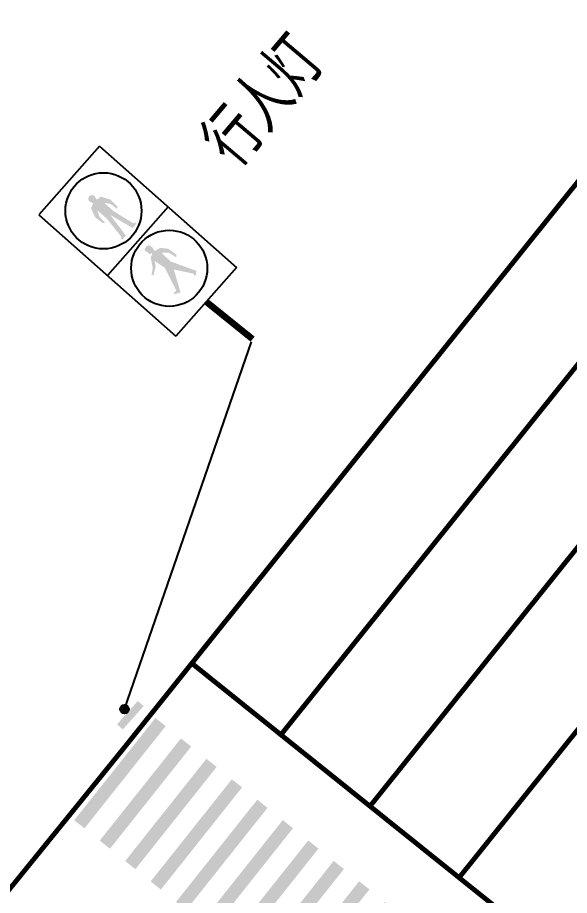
# Model space of a CAD drawing. Header units: millimetres. Extents: x 67532 to 67858, y 50657 to 50929.
# Drawn here: x 67705.52 to 67722.44, y 50807.34 to 50834.24 of the extents above; entities that cross this region are included whole.
import ezdxf

# ---------------------------------------------------------------- set-up
doc = ezdxf.new("R2010")
doc.units = ezdxf.units.MM
doc.linetypes.add('JTSS01', pattern=[6, 2, -4])
for name, color, linetype in [('@-交通信号', 7, 'Continuous'), ('@-路面边线', 7, 'Continuous'), ('@-辅助设计', 4, 'Continuous')]:
    doc.layers.add(name, color=color, linetype=linetype)
doc.layers.add('@-道路标线', color=7, linetype='Continuous', lineweight=0)
doc.styles.add('宋体', font='')
doc.styles.get('宋体').set_extended_font_data('SimSun')

# ---------------------------------------------------------------- blocks, each defined once
blk = doc.blocks.new('*U8')
at = {"layer": '@-路面边线'}
h = blk.add_hatch(color=256, dxfattribs=at)
h.dxf.hatch_style = 1
h.paths.add_polyline_path([(0.403, 4.002), (0.42, 0.002), (0.82, 0.004), (0.803, 4.004)])
blk = doc.blocks.new('*U9')
at = {"layer": '@-辅助设计', "color": 0, "linetype": 'ByBlock', "lineweight": -2, "transparency": 16777216}
for p, rotation in [((67710.392, 50812.267), 141.2806203995582), ((67711.173, 50811.641), 141.2806203995582), ((67711.953, 50811.016), 141.2806203995582), ((67712.733, 50810.39), 141.2806203995582), ((67713.513, 50809.765), 141.2806203995608), ((67714.293, 50809.139), 141.2806203995582), ((67715.074, 50808.514), 141.2806203995582), ((67715.854, 50807.888), 141.2806203995582), ((67716.634, 50807.263), 141.2806203995582), ((67717.414, 50806.637), 141.2806203995582), ((67718.195, 50806.012), 141.2806203995608), ((67718.975, 50805.386), 141.2806203995582), ((67719.755, 50804.761), 141.2806203995582), ((67720.535, 50804.135), 141.2806203995582)]:
    blk.add_blockref('*U8', p, dxfattribs=dict(at, rotation=rotation))
blk = doc.blocks.new('A$C4D5C2BD2')
at = {"layer": '@-交通信号', "linetype": 'ByBlock', "lineweight": -3}
blk.add_hatch(color=14, dxfattribs=at).paths.add_polyline_path([(0.557, 0.515, 1), (0.292, 0.515, 1)])
h = blk.add_hatch(color=14, dxfattribs=at)
edge = h.paths.add_edge_path()
edge.add_line((0.981, 0.31), (0.905, 0.534))
edge.add_line((0.905, 0.534), (0.001, 0.223))
edge.add_line((0.001, 0.223), (0.077, 0))
edge.add_line((0.077, 0), (0.981, 0.31))
at = {"layer": '@-交通信号', "color": 14}
blk.add_circle((0.425, 0.515, 363.651), 0.132, dxfattribs=at)
blk = doc.blocks.new('A$C3CD052C4')
at = {"layer": '@-交通信号'}
h = blk.add_hatch(color=256, dxfattribs=at)
h.paths.add_polyline_path([(0.198, 4.356), (0.304, 4.182), (0.32, 3.934), (0.381, 3.967), (0.401, 4.276), (0.275, 4.548), (0.121, 4.589), (0.137, 4.65), (0.157, 4.715), (0.141, 4.776), (0.1, 4.814), (0.043, 4.83), (-0.015, 4.814), (-0.055, 4.776), (-0.071, 4.715), (-0.051, 4.65), (-0.035, 4.589), (-0.19, 4.548), (-0.316, 4.276), (-0.295, 3.967), (-0.234, 3.934), (-0.218, 4.182), (-0.113, 4.356), (-0.113, 3.967), (-0.234, 3.267), (-0.279, 3.257), (-0.291, 3.19), (-0.113, 3.19), (0.043, 3.967), (0.198, 3.19), (0.377, 3.19), (0.365, 3.257), (0.32, 3.267), (0.198, 3.967)])
h.paths.add_polyline_path([(-0.061, 1.636), (-0.348, 0.921), (-0.458, 0.919), (-0.477, 0.887), (-0.307, 0.779), (0.082, 1.403), (0.39, 0.855), (0.361, 0.823), (0.365, 0.797), (0.408, 0.779), (0.506, 0.859), (0.201, 1.639), (0.216, 2.02), (0.368, 1.86), (0.408, 1.596), (0.474, 1.636), (0.445, 1.947), (0.303, 2.15), (0.133, 2.208), (0.125, 2.252, 0.207228), (0.135, 2.45, 0.071106), (0.119, 2.472, 0.097589), (0.103, 2.484, 0.022233), (0.085, 2.492, 0.040799), (0.074, 2.494, 0.045979), (0.046, 2.497, 0.036358), (0.01, 2.494, 0.028309), (-0.009, 2.491, 0.024691), (-0.031, 2.484, 0.079385), (-0.056, 2.47, 0.12435), (-0.067, 2.455, 0.081145), (-0.072, 2.435, 0.069556), (-0.07, 2.412, 0.00473), (-0.068, 2.402, 0.009011), (-0.067, 2.397, 0.057142), (-0.061, 2.381, -0.068241), (-0.056, 2.368, -0.124353), (-0.057, 2.348, 0.089456), (-0.06, 2.321, 0.014819), (-0.058, 2.301, -0.022419), (-0.056, 2.28, 0.042847), (-0.056, 2.27, 0.182875), (-0.054, 2.264, 0.101619), (-0.045, 2.259, 0.029922), (-0.002, 2.249), (-0.002, 2.204), (-0.11, 2.179), (-0.181, 2.086), (-0.291, 1.94), (-0.331, 1.904), (-0.506, 1.794), (-0.453, 1.754), (-0.263, 1.853), (-0.216, 1.878), (-0.11, 2.021)])
for p, q in [((-1.402, 5.609), (-1.402, 0)), ((1.402, 5.609), (-1.402, 5.609)), ((1.402, 5.609), (1.402, 0)), ((1.402, 2.805), (-1.402, 2.805)), ((1.402, 0), (-1.402, 0))]:
    blk.add_line(p, q, dxfattribs=at)
at = {"layer": '@-交通信号', "color": 1}
blk.add_circle((0, 4.207), 1.166, dxfattribs=at)
at = {"layer": '@-交通信号', "color": 3}
blk.add_circle((0.016, 1.53), 1.166, dxfattribs=at)
blk = doc.blocks.new('A$C5D3B22B4')
at = {"layer": '@-交通信号'}
for p, q in [((0.441, 17.242), (1.178, 17.242)), ((0.441, 17.242), (0.441, 16.724)), ((1.105, 17.242), (0.515, 17.242)), ((1.105, 17.242), (0.515, 17.242)), ((0.515, 17.242), (0.515, 17.242)), ((0.515, 17.242), (0.515, 17.242)), ((0.515, 17.242), (0.515, 17.242)), ((1.178, 17.242), (1.178, 0.081)), ((1.178, 17.074), (0.441, 17.074)), ((0.115, 16.703), (0.115, 15.694)), ((0.115, 16.703), (0.25, 16.703)), ((0.182, 16.703), (0.182, 15.694)), ((0.25, 16.703), (0.81, 16.764)), ((0.25, 16.703), (0.25, 15.694)), ((0.81, 16.764), (0.81, 15.512)), ((0.81, 15.511), (0.81, 16.694)), ((0.115, 16.441), (-6.759, 16.405)), ((-0.022, 16.635), (-0.628, 16.498)), ((-0.628, 16.498), (-0.628, 16.439)), ((0.115, 16.635), (-0.022, 16.635)), ((-19.019, 16.368), (-19.33, 16.367)), ((-13.857, 16.384), (-19.019, 16.368)), ((-6.759, 16.405), (-13.857, 16.384)), ((-0.627, 16.22), (-0.627, 16.177)), ((-0.627, 16.22), (0.115, 16.22)), ((-0.627, 16.177), (0.115, 16.177)), ((-19.019, 16.015), (-19.294, 16.017)), ((-13.854, 16.004), (-19.019, 16.015)), ((-6.759, 15.99), (-13.854, 16.004)), ((0.115, 15.955), (-6.759, 15.99)), ((-0.628, 15.957), (-0.628, 15.91)), ((-0.022, 15.773), (-0.628, 15.91)), ((0.115, 15.773), (-0.022, 15.773)), ((0.115, 15.694), (0.25, 15.694)), ((0.515, 15.504), (0.25, 15.694)), ((0.441, 15.556), (0.441, 0.081)), ((0.515, 15.504), (0.81, 15.504)), ((0.89, 9.581), (1.212, 9.581)), ((0.891, 9.578), (1.215, 9.578)), ((1.178, 4.32), (0.441, 4.32)), ((1.178, 3.24), (0.441, 3.24)), ((1.176, 3.066), (1.299, 3.066)), ((1.299, 3.066), (1.299, 1.941)), ((1.03, 2.16), (0.441, 2.16)), ((1.178, 2.16), (0.441, 2.16)), ((1.176, 2.161), (0.444, 2.161)), ((1.028, 2.161), (0.444, 2.161)), ((1.176, 1.941), (1.299, 1.941)), ((1.178, 1.08), (0.441, 1.08)), ((0.281, 0.819), (0.12, 0.215)), ((0.367, 0.819), (0.281, 0.819)), ((0.441, 0.81), (0.354, 0.81)), ((0.444, 0.819), (0.358, 0.819)), ((0.382, 0.81), (0.436, 0.81)), ((0.711, 0.819), (0.754, 0.819)), ((0.711, 0.81), (0.755, 0.81)), ((0.788, 0.819), (0.788, 0.081)), ((0.788, 0.819), (0.831, 0.819)), ((0.831, 0.819), (0.831, 0.081)), ((1.03, 0.81), (1.084, 0.81)), ((1.176, 0.819), (1.285, 0.819)), ((1.178, 0.81), (1.288, 0.81)), ((1.253, 0.819), (1.362, 0.819)), ((1.362, 0.819), (1.523, 0.215)), ((0, 0.081), (1.62, 0.081)), ((0, 0.081), (0, 0)), ((0, 0), (1.62, 0)), ((0.12, 0.215), (0.12, 0.081)), ((1.523, 0.215), (1.523, 0.081)), ((1.62, 0.081), (1.62, 0))]:
    blk.add_line(p, q, dxfattribs=at)

msp = doc.modelspace()

# ---------------------------------------------------------------- linework, layer by layer
at = {"layer": '@-交通信号', "linetype": 'Continuous', "lineweight": -3}
msp.add_line((67708.801, 50813.045), (67712.696, 50824.301, 31.077), dxfattribs=at)
at = {"layer": '@-交通信号', "const_width": 0.2, "elevation": 31.077, "flags": 128}
msp.add_lwpolyline([(67711.307, 50825.53), (67712.726, 50824.387)], dxfattribs=at)
at = {"layer": '@-路面边线', "color": 7, "linetype": 'Continuous', "const_width": 0.15, "flags": 128}
msp.add_lwpolyline([(67677.267, 50813.912), (67691.46, 50800.676, 0.434641), (67700.213, 50801.286), (67708.706, 50811.762)], format="xyb", dxfattribs=at)
at = {"layer": '@-道路标线', "color": 7, "linetype": 'Continuous', "const_width": 0.15, "flags": 128}
for points in [[(67710.863, 50814.453), (67780.581, 50901.415)], [(67716.325, 50810.074), (67786.043, 50897.036)], [(67708.706, 50811.762), (67710.863, 50814.453)], [(67710.863, 50814.453), (67721.786, 50805.696)]]:
    msp.add_lwpolyline(points, dxfattribs=at)
at = {"layer": '@-道路标线', "color": 7, "linetype": 'JTSS01', "const_width": 0.15, "flags": 128}
for points in [[(67713.594, 50812.263), (67783.312, 50899.225)], [(67719.055, 50807.885), (67788.773, 50894.847)]]:
    msp.add_lwpolyline(points, dxfattribs=at)

# ---------------------------------------------------------------- block references
at = {"layer": '@-交通信号'}
for name, p, rotation in [('A$C3CD052C4', (67711.307, 50825.53, 31.077), 48.5005447674526), ('A$C5D3B22B4', (67728.185, 50801.552), 318.9891696313806)]:
    msp.add_blockref(name, p, dxfattribs=dict(at, rotation=rotation))
at = {"layer": '@-交通信号', "linetype": 'Continuous', "ltscale": 2, "rotation": 29.40537756161967}
msp.add_blockref('A$C4D5C2BD2', (67708.683, 50812.389, -363.651), dxfattribs=at)
at = {"layer": '@-辅助设计'}
msp.add_blockref('*U9', (0, 0), dxfattribs=at)

# ---------------------------------------------------------------- texts
at = {"layer": '@-交通信号', "style": '宋体', "width": 0.7}
msp.add_text('行人灯', height=1.5, rotation=49.7696, dxfattribs=at).set_placement((67712.205, 50829.608, 31.077))

doc.saveas('drawing.dxf')
